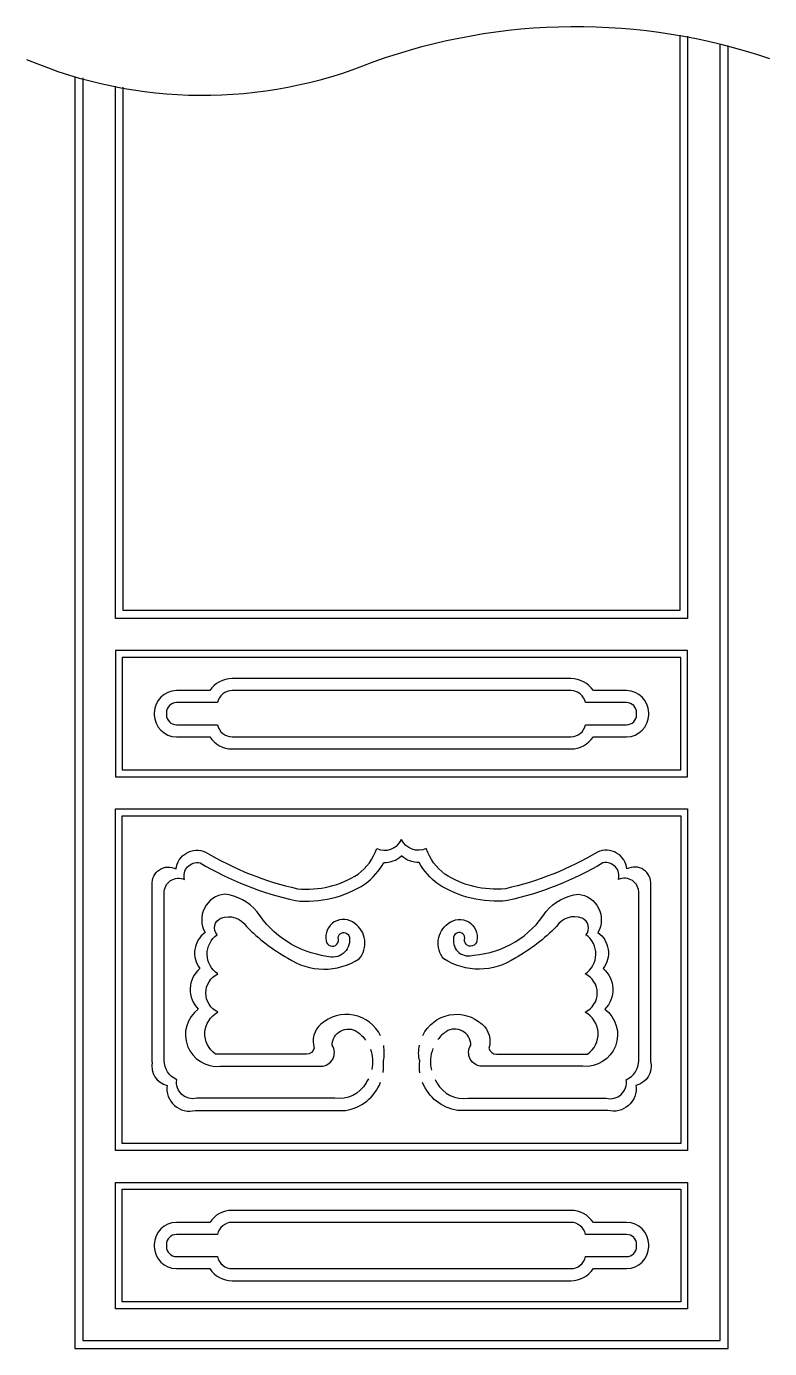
# Model space of a CAD drawing. Header units: metres. Extents: x -605 to -140, y 0 to 829.
import ezdxf

# ---------------------------------------------------------------- set-up
doc = ezdxf.new("R2010")
doc.units = ezdxf.units.M
doc.layers.add('3', color=3, linetype='Continuous')
doc.layers.add('4', color=4, linetype='Continuous')

msp = doc.modelspace()

# ---------------------------------------------------------------- linework, layer by layer
at = {"layer": '3'}
for points in [[(-605.35, 808, 0.2), (-387.92, 806.48, -0.17), (-139.55, 808.55)], [(-526.49, 290.67, -0.6), (-511.57, 300.58, -0.51), (-493.14, 311.2, 0.08), (-435.37, 288.19, 0.17), (-397.45, 297.4, 0.15), (-385.75, 313.33, 0.41), (-370.25, 318.99)], [(-214.01, 290.67, 0.6), (-228.93, 300.58, 0.51), (-247.36, 311.2, -0.08), (-305.13, 288.19, -0.17), (-343.05, 297.4, -0.15), (-354.75, 313.33, -0.41), (-370.25, 318.99)], [(-391.04, 168.95, -0.03), (-392.49, 166.58, -0.31), (-412.08, 156.86), (-498.46, 156.86, -0.54), (-511.1, 168.51, -0.31), (-518.93, 180.62), (-518.93, 285.36, -0.57), (-506.25, 293.93, -0.56), (-496.52, 304.42, 0.08), (-436.61, 280.72, 0.17), (-393.12, 291.19, 0.11), (-381.33, 304.71, 0.2), (-370.25, 308.72)], [(-349.25, 168.56, 0.03), (-348.01, 166.58, 0.31), (-328.42, 156.86), (-242.04, 156.86, 0.54), (-229.4, 168.51, 0.31), (-221.57, 180.62), (-221.57, 285.36, 0.57), (-234.25, 293.93, 0.56), (-243.98, 304.42, -0.08), (-303.89, 280.72, -0.17), (-347.38, 291.19, -0.11), (-359.17, 304.71, -0.2), (-370.25, 308.72)], [(-383.4, 196.01, 0.5), (-420.77, 203.31, 0.3), (-425.02, 188.24, -0.32), (-429.73, 184.47), (-486.78, 184.47, -0.56), (-485.36, 210.84, -0.63), (-485.36, 234.86, -0.53), (-485.83, 259.35, -0.52), (-483.48, 269.71, -0.36), (-467.45, 264.53, 0.07), (-441.52, 244.75, 0.3), (-396.73, 244.28, 0.44), (-399.56, 266.42, 0.71), (-417.47, 255.58, 1.12), (-409.93, 257.47, -1), (-402.86, 257, -0.54), (-416.96, 245.79, -0.22), (-460.85, 273.95, 0.19), (-481.12, 284.78, 0.54), (-493.38, 260.76, 0.42), (-496.68, 238.16, 0.44), (-497.62, 212.73, 0.76), (-483.95, 176.91), (-420.77, 176.91, 0.59), (-413.7, 190.12, -0.6), (-398.14, 198.6, -0.08), (-392.77, 193.31, -0.08)], [(-356.98, 196.24, -0.5), (-319.73, 203.31, -0.3), (-315.48, 188.24, 0.32), (-310.77, 184.47), (-253.72, 184.47, 0.56), (-255.14, 210.84, 0.63), (-255.14, 234.86, 0.53), (-254.67, 259.35, 0.52), (-257.02, 269.71, 0.36), (-273.05, 264.53, -0.07), (-298.98, 244.75, -0.3), (-343.77, 244.28, -0.44), (-340.94, 266.42, -0.71), (-323.03, 255.58, -1.12), (-330.57, 257.47, 1), (-337.64, 257, 0.57), (-324.91, 246.64, 0.24), (-279.65, 273.95, -0.19), (-259.38, 284.78, -0.54), (-247.12, 260.76, -0.42), (-243.82, 238.16, -0.44), (-242.88, 212.73, -0.76), (-256.55, 176.91), (-319.73, 176.91, -0.59), (-326.8, 190.12, 0.6), (-342.36, 198.6, 0.08), (-347.42, 193.73)], [(-389.78, 187.71, -0.14), (-388.88, 174.87)], [(-381.78, 173.01, 0.06), (-381.64, 180.23, 0.1), (-381.42, 189.97, 0.1)], [(-358.68, 172.77, -0.07), (-358.86, 180.23, -0.11), (-359.04, 190.2, -0.11)], [(-350.55, 188.15, 0.15), (-351.52, 174.44)], [(-526.49, 179.58, 0.41), (-517.19, 164.96, 0.54), (-499.48, 149.3), (-405.42, 149.3, 0.27), (-383.41, 166.91, 0.27)], [(-214.01, 179.58, -0.41), (-223.31, 164.96, -0.54), (-241.02, 149.3), (-335.08, 149.3, -0.27), (-357, 166.67, -0.27)]]:
    msp.add_lwpolyline(points, format="xyb", dxfattribs=at)
for points in [[(-190.9, 822.46), (-190.9, 457.53), (-549.6, 457.53), (-549.6, 791.12)], [(-570.05, 796.35), (-570.05, 4.95), (-170.45, 4.95), (-170.45, 817.44)], [(-526.49, 179.58), (-526.49, 290.67)], [(-214.01, 179.58), (-214.01, 290.67)]]:
    msp.add_lwpolyline(points, dxfattribs=at)
for points in [[(-549.6, 437.5), (-549.6, 358.3), (-190.9, 358.3), (-190.9, 437.5)], [(-545.28, 433.18), (-545.28, 362.62), (-195.22, 362.62), (-195.22, 433.18)], [(-549.6, 124.2), (-549.6, 338.28), (-190.9, 338.28), (-190.9, 124.2)], [(-545.28, 128.52), (-545.28, 333.96), (-195.22, 333.96), (-195.22, 128.52)], [(-549.6, 24.97), (-549.6, 104.18), (-190.9, 104.17), (-190.9, 24.97)], [(-545.28, 29.29), (-545.28, 99.86), (-195.22, 99.86), (-195.22, 29.29)]]:
    msp.add_lwpolyline(points, close=True, dxfattribs=at)
for points in [[(-525.19, 398.53), (-525.19, 397.27, 0.41), (-511.33, 383.41), (-490.49, 383.41, 0.25), (-476.34, 375.85), (-264.16, 375.85, 0.25), (-250.01, 383.41), (-229.17, 383.41, 0.41), (-215.31, 397.27), (-215.31, 398.53, 0.41), (-229.17, 412.39), (-250.01, 412.39, 0.25), (-264.16, 419.95), (-476.34, 419.95, 0.25), (-490.49, 412.39), (-511.33, 412.39, 0.41)], [(-517.63, 398.53), (-517.63, 397.27, 0.41), (-511.33, 390.97), (-485.6, 390.97, 0.36), (-476.34, 383.41), (-264.16, 383.41, 0.36), (-254.9, 390.97), (-229.17, 390.97, 0.41), (-222.87, 397.27), (-222.87, 398.53, 0.41), (-229.17, 404.83), (-254.9, 404.83, 0.36), (-264.16, 412.39), (-476.34, 412.39, 0.36), (-485.6, 404.83), (-511.33, 404.83, 0.41)], [(-525.19, 65.21), (-525.19, 63.94, 0.41), (-511.33, 50.08), (-490.49, 50.08, 0.25), (-476.34, 42.52), (-264.16, 42.52, 0.25), (-250.01, 50.08), (-229.17, 50.08, 0.41), (-215.31, 63.94), (-215.31, 65.2, 0.41), (-229.17, 79.06), (-250.01, 79.06, 0.25), (-264.16, 86.62), (-476.34, 86.62, 0.25), (-490.49, 79.06), (-511.33, 79.06, 0.41)], [(-517.63, 65.2), (-517.63, 63.94, 0.41), (-511.33, 57.64), (-485.6, 57.64, 0.36), (-476.34, 50.08), (-264.16, 50.08, 0.36), (-254.9, 57.64), (-229.17, 57.64, 0.41), (-222.87, 63.94), (-222.87, 65.2, 0.41), (-229.17, 71.5), (-254.9, 71.5, 0.36), (-264.16, 79.06), (-476.34, 79.06, 0.36), (-485.6, 71.5), (-511.33, 71.5, 0.41)]]:
    msp.add_lwpolyline(points, format="xyb", close=True, dxfattribs=at)
at = {"layer": '4'}
for points in [[(-195.85, 823.07), (-195.85, 462.48), (-544.65, 462.48), (-544.65, 790.52)], [(-575, 797.25), (-575, 0), (-165.5, 0), (-165.5, 816.61)]]:
    msp.add_lwpolyline(points, dxfattribs=at)

doc.saveas('drawing.dxf')
